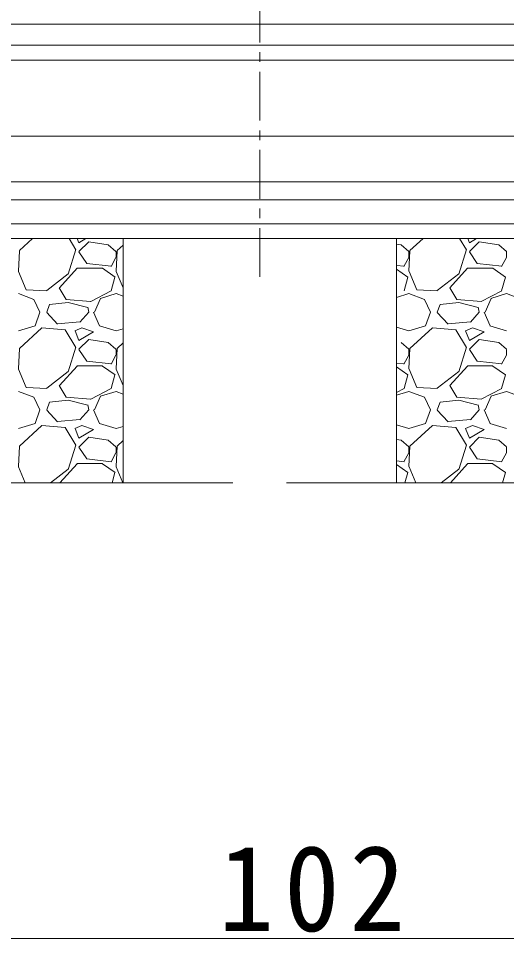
# Model space of a CAD drawing. Units: millimetres, scale not verified. Extents: x -412 to 410, y -292 to 289.
# Drawn here: x -196.7 to -146.7, y 11.2 to 105.4 of the extents above; entities that cross this region are included whole.
import ezdxf

# ---------------------------------------------------------------- set-up
doc = ezdxf.new("R2010")
doc.units = ezdxf.units.MM
doc.header["$LTSCALE"] = 2
doc.linetypes.add('USER6', pattern=[4, 2.5, -0.5, 0.5, -0.5])
doc.layers.add('0-0_0', color=7, linetype='Continuous', lineweight=18)
doc.styles.add('ＭＳ ゴシック', font='')
doc.styles.get('ＭＳ ゴシック').set_extended_font_data('MS Gothic')

msp = doc.modelspace()

# ---------------------------------------------------------------- linework, layer by layer
at = {"layer": '0-0_0', "color": 1, "linetype": 'USER6'}
msp.add_line((-172.004, 78.935), (-172.004, 174.738), dxfattribs=at)
at = {"layer": '0-0_0'}
for p, q in [((-243.098, 104.798), (-100.91, 104.798)), ((-245.606, 102.648), (-98.402, 102.648)), ((-245.606, 102.648), (-98.402, 102.648)), ((-246.304, 101.13), (-97.704, 101.13)), ((-246.304, 101.13), (-97.704, 101.13)), ((-246.304, 93.349), (-97.704, 93.349)), ((-246.304, 93.349), (-97.704, 93.349)), ((-249.518, 88.679), (-94.49, 88.679)), ((-249.518, 88.679), (-94.49, 88.679)), ((-250.804, 86.811), (-93.204, 86.811)), ((-250.804, 86.811), (-93.204, 86.811)), ((-251.304, 84.349), (-92.704, 84.349)), ((-251.304, 84.349), (-92.704, 84.349)), ((-251.304, 82.849), (-92.704, 82.849)), ((-251.304, 82.849), (-92.704, 82.849)), ((-186.004, 57.849), (-186.004, 82.849)), ((-158.004, 57.849), (-158.004, 82.849)), ((-243.353, 57.849), (-174.754, 57.849)), ((-169.254, 57.849), (-99.12, 57.849))]:
    msp.add_line(p, q, dxfattribs=at)
at = {"layer": '0-0_0', "color": 1}
for p, q in [((-195.273, 82.849), (-196.621, 81.618)), ((-190.839, 81.713), (-191.533, 82.849)), ((-190.696, 82.849), (-190.523, 82.417)), ((-190.53, 82.417), (-189.808, 82.849)), ((-189.525, 82.518), (-190.525, 81.518)), ((-187.525, 82.218), (-189.525, 82.518)), ((-186.734, 81.524), (-187.534, 82.224)), ((-186.004, 82.182), (-186.621, 81.618)), ((-157.525, 82.218), (-158.004, 82.29)), ((-156.734, 81.524), (-157.534, 82.224)), ((-155.273, 82.849), (-156.622, 81.618)), ((-150.839, 81.713), (-151.533, 82.849)), ((-150.696, 82.849), (-150.523, 82.417)), ((-150.529, 82.417), (-149.808, 82.849)), ((-149.525, 82.518), (-150.525, 81.518)), ((-147.525, 82.218), (-149.525, 82.518)), ((-146.734, 81.524), (-147.534, 82.224)), ((-196.621, 81.611), (-196.721, 79.511)), ((-191.626, 79.223), (-190.826, 81.723)), ((-190.525, 81.515), (-189.725, 80.315)), ((-186.726, 80.917), (-186.726, 81.517)), ((-186.621, 81.611), (-186.721, 79.511)), ((-156.726, 80.917), (-156.726, 81.517)), ((-156.621, 81.611), (-156.721, 79.511)), ((-151.626, 79.223), (-150.826, 81.723)), ((-150.525, 81.515), (-149.725, 80.315)), ((-146.726, 80.917), (-146.726, 81.517)), ((-189.726, 80.317), (-187.226, 80.017)), ((-187.236, 80.013), (-186.736, 80.913)), ((-158.004, 80.111), (-157.226, 80.017)), ((-157.236, 80.013), (-156.736, 80.913)), ((-149.726, 80.317), (-147.226, 80.017)), ((-147.236, 80.013), (-146.736, 80.913)), ((-196.716, 79.501), (-195.916, 77.601)), ((-193.828, 77.539), (-191.628, 79.239)), ((-192.521, 77.809), (-190.721, 79.809)), ((-190.726, 79.817), (-188.126, 79.817)), ((-188.124, 79.811), (-186.824, 78.911)), ((-186.716, 79.501), (-186.004, 77.81)), ((-158.004, 79.728), (-156.824, 78.911)), ((-156.716, 79.501), (-155.916, 77.601)), ((-153.828, 77.538), (-151.628, 79.238)), ((-152.522, 77.809), (-150.722, 79.809)), ((-150.726, 79.817), (-148.126, 79.817)), ((-148.124, 79.811), (-146.824, 78.911)), ((-186.831, 78.919), (-187.231, 77.519)), ((-156.831, 78.919), (-157.231, 77.519)), ((-146.831, 78.919), (-147.231, 77.519)), ((-195.927, 77.616), (-193.827, 77.516)), ((-191.836, 76.621), (-192.536, 77.821)), ((-187.219, 77.506), (-189.319, 76.406)), ((-155.927, 77.616), (-153.827, 77.516)), ((-151.836, 76.62), (-152.536, 77.82)), ((-147.22, 77.507), (-149.32, 76.407)), ((-196.726, 77.216), (-195.126, 76.616)), ((-195.126, 76.619), (-194.526, 75.319)), ((-191.623, 76.314), (-193.523, 76.114)), ((-189.326, 76.418), (-191.826, 76.618)), ((-189.626, 75.815), (-191.626, 76.315)), ((-188.919, 75.319), (-188.319, 76.719)), ((-188.326, 76.718), (-186.726, 77.218)), ((-186.726, 77.216), (-186.004, 76.945)), ((-158.004, 76.818), (-156.726, 77.218)), ((-156.726, 77.216), (-155.126, 76.616)), ((-155.126, 76.619), (-154.526, 75.319)), ((-151.623, 76.314), (-153.523, 76.114)), ((-149.326, 76.418), (-151.826, 76.618)), ((-149.626, 75.815), (-151.626, 76.315)), ((-148.919, 75.319), (-148.319, 76.719)), ((-148.326, 76.718), (-146.726, 77.218)), ((-146.726, 77.216), (-145.126, 76.616)), ((-193.824, 75.314), (-193.524, 76.114)), ((-189.525, 75.323), (-189.625, 75.823)), ((-153.824, 75.314), (-153.524, 76.114)), ((-149.525, 75.322), (-149.625, 75.822)), ((-195.021, 73.909), (-194.521, 75.309)), ((-192.723, 74.103), (-193.823, 75.303)), ((-189.521, 75.309), (-190.421, 74.309)), ((-189.02, 75.315), (-188.42, 73.915)), ((-155.021, 73.909), (-154.521, 75.309)), ((-152.723, 74.104), (-153.823, 75.304)), ((-149.522, 75.309), (-150.422, 74.309)), ((-149.02, 75.315), (-148.42, 73.915)), ((-196.723, 73.415), (-195.023, 73.915)), ((-194.321, 73.718), (-196.621, 71.618)), ((-191.926, 73.515), (-194.326, 73.715)), ((-190.428, 74.32), (-192.728, 74.12)), ((-190.839, 71.713), (-191.939, 73.513)), ((-190.227, 73.713), (-190.927, 73.413)), ((-189.027, 73.315), (-190.227, 73.715)), ((-188.425, 73.916), (-186.725, 73.416)), ((-186.723, 73.415), (-186.004, 73.626)), ((-158.004, 73.792), (-156.725, 73.416)), ((-156.723, 73.415), (-155.023, 73.915)), ((-154.322, 73.718), (-156.622, 71.618)), ((-151.926, 73.515), (-154.326, 73.715)), ((-150.428, 74.32), (-152.728, 74.12)), ((-150.839, 71.713), (-151.939, 73.513)), ((-150.227, 73.713), (-150.927, 73.413)), ((-149.027, 73.315), (-150.227, 73.715)), ((-148.425, 73.916), (-146.725, 73.416)), ((-190.923, 73.417), (-190.523, 72.417)), ((-190.53, 72.417), (-189.029, 73.317)), ((-150.923, 73.417), (-150.523, 72.417)), ((-150.529, 72.417), (-149.029, 73.317)), ((-196.621, 71.611), (-196.721, 69.511)), ((-191.626, 69.223), (-190.826, 71.723)), ((-189.525, 72.518), (-190.525, 71.518)), ((-187.525, 72.218), (-189.525, 72.518)), ((-186.734, 71.524), (-187.534, 72.224)), ((-186.621, 71.611), (-186.721, 69.511)), ((-186.004, 72.182), (-186.621, 71.618)), ((-156.734, 71.524), (-157.534, 72.224)), ((-156.621, 71.611), (-156.721, 69.511)), ((-151.626, 69.223), (-150.826, 71.723)), ((-149.525, 72.518), (-150.525, 71.518)), ((-147.525, 72.218), (-149.525, 72.518)), ((-146.734, 71.524), (-147.534, 72.224)), ((-190.525, 71.515), (-189.725, 70.315)), ((-187.236, 70.013), (-186.736, 70.913)), ((-186.726, 70.917), (-186.726, 71.517)), ((-157.236, 70.013), (-156.736, 70.913)), ((-156.726, 70.917), (-156.726, 71.517)), ((-150.525, 71.515), (-149.725, 70.315)), ((-147.235, 70.013), (-146.736, 70.913)), ((-146.726, 70.917), (-146.726, 71.517)), ((-192.521, 67.809), (-190.721, 69.809)), ((-190.726, 69.817), (-188.126, 69.817)), ((-189.726, 70.317), (-187.226, 70.017)), ((-188.124, 69.811), (-186.824, 68.911)), ((-158.004, 70.111), (-157.226, 70.017)), ((-158.004, 69.728), (-156.824, 68.911)), ((-152.522, 67.809), (-150.722, 69.809)), ((-150.726, 69.817), (-148.126, 69.817)), ((-149.726, 70.317), (-147.226, 70.017)), ((-148.124, 69.811), (-146.824, 68.911)), ((-196.716, 69.501), (-195.916, 67.601)), ((-193.828, 67.539), (-191.628, 69.239)), ((-186.831, 68.919), (-187.231, 67.519)), ((-186.716, 69.501), (-186.004, 67.81)), ((-156.831, 68.919), (-157.231, 67.519)), ((-156.716, 69.501), (-155.916, 67.601)), ((-153.828, 67.538), (-151.628, 69.238)), ((-146.831, 68.919), (-147.231, 67.519)), ((-191.836, 66.621), (-192.536, 67.821)), ((-196.726, 67.216), (-195.126, 66.616)), ((-195.927, 67.616), (-193.827, 67.516)), ((-187.22, 67.506), (-189.32, 66.406)), ((-188.326, 66.718), (-186.726, 67.218)), ((-186.726, 67.216), (-186.004, 66.945)), ((-157.22, 67.507), (-158.004, 67.096)), ((-158.004, 66.818), (-156.726, 67.218)), ((-156.726, 67.216), (-155.126, 66.616)), ((-155.927, 67.616), (-153.827, 67.516)), ((-151.836, 66.62), (-152.536, 67.82)), ((-147.22, 67.507), (-149.32, 66.407)), ((-148.326, 66.718), (-146.726, 67.218)), ((-146.726, 67.216), (-145.126, 66.616)), ((-195.126, 66.619), (-194.526, 65.319)), ((-193.824, 65.314), (-193.524, 66.114)), ((-191.623, 66.314), (-193.523, 66.114)), ((-189.326, 66.418), (-191.826, 66.618)), ((-189.626, 65.815), (-191.626, 66.315)), ((-188.919, 65.319), (-188.319, 66.719)), ((-155.126, 66.619), (-154.526, 65.319)), ((-153.824, 65.314), (-153.524, 66.114)), ((-151.623, 66.314), (-153.523, 66.114)), ((-149.326, 66.418), (-151.826, 66.618)), ((-149.626, 65.815), (-151.626, 66.315)), ((-148.919, 65.319), (-148.319, 66.719)), ((-195.021, 63.909), (-194.521, 65.309)), ((-192.723, 64.103), (-193.823, 65.303)), ((-189.521, 65.309), (-190.421, 64.309)), ((-189.525, 65.323), (-189.625, 65.823)), ((-189.02, 65.315), (-188.42, 63.915)), ((-155.021, 63.909), (-154.521, 65.309)), ((-152.723, 64.104), (-153.823, 65.304)), ((-149.522, 65.309), (-150.422, 64.309)), ((-149.525, 65.322), (-149.625, 65.822)), ((-149.02, 65.315), (-148.42, 63.915)), ((-190.428, 64.32), (-192.728, 64.12)), ((-150.428, 64.32), (-152.728, 64.12)), ((-196.723, 63.415), (-195.023, 63.915)), ((-194.322, 63.718), (-196.622, 61.618)), ((-191.926, 63.515), (-194.326, 63.715)), ((-190.839, 61.713), (-191.939, 63.513)), ((-190.227, 63.713), (-190.927, 63.413)), ((-190.923, 63.417), (-190.523, 62.417)), ((-190.529, 62.417), (-189.029, 63.317)), ((-189.027, 63.315), (-190.227, 63.715)), ((-188.425, 63.916), (-186.725, 63.416)), ((-186.723, 63.415), (-186.004, 63.626)), ((-158.004, 63.792), (-156.725, 63.416)), ((-156.723, 63.415), (-155.023, 63.915)), ((-154.322, 63.718), (-156.622, 61.618)), ((-151.926, 63.515), (-154.326, 63.715)), ((-150.839, 61.713), (-151.939, 63.513)), ((-150.227, 63.713), (-150.927, 63.413)), ((-150.923, 63.417), (-150.523, 62.417)), ((-150.529, 62.417), (-149.029, 63.317)), ((-149.027, 63.315), (-150.227, 63.715)), ((-148.425, 63.916), (-146.725, 63.416)), ((-189.525, 62.518), (-190.525, 61.518)), ((-187.525, 62.218), (-189.525, 62.518)), ((-186.734, 61.524), (-187.534, 62.224)), ((-186.004, 62.182), (-186.622, 61.618)), ((-157.525, 62.218), (-158.004, 62.29)), ((-156.734, 61.524), (-157.534, 62.224)), ((-149.525, 62.518), (-150.525, 61.518)), ((-147.525, 62.218), (-149.525, 62.518)), ((-146.734, 61.524), (-147.534, 62.224)), ((-196.621, 61.611), (-196.721, 59.511)), ((-191.626, 59.223), (-190.826, 61.723)), ((-190.525, 61.515), (-189.725, 60.315)), ((-186.726, 60.917), (-186.726, 61.517)), ((-186.621, 61.611), (-186.721, 59.511)), ((-156.726, 60.917), (-156.726, 61.517)), ((-156.621, 61.611), (-156.721, 59.511)), ((-151.626, 59.223), (-150.826, 61.723)), ((-150.525, 61.515), (-149.725, 60.315)), ((-146.726, 60.917), (-146.726, 61.517)), ((-189.726, 60.317), (-187.226, 60.017)), ((-187.236, 60.013), (-186.736, 60.913)), ((-157.236, 60.013), (-156.736, 60.913)), ((-149.726, 60.317), (-147.226, 60.017)), ((-147.235, 60.013), (-146.735, 60.913)), ((-196.716, 59.501), (-196.02, 57.849)), ((-192.485, 57.849), (-190.721, 59.809)), ((-190.726, 59.817), (-188.126, 59.817)), ((-188.124, 59.811), (-186.824, 58.911)), ((-186.716, 59.501), (-186.02, 57.849)), ((-158.004, 60.111), (-157.226, 60.017)), ((-158.004, 59.728), (-156.824, 58.911)), ((-156.716, 59.501), (-156.021, 57.849)), ((-152.485, 57.849), (-150.722, 59.809)), ((-150.726, 59.817), (-148.126, 59.817)), ((-148.124, 59.811), (-146.824, 58.911)), ((-193.426, 57.849), (-191.628, 59.238)), ((-186.831, 58.919), (-187.137, 57.849)), ((-156.831, 58.919), (-157.136, 57.849)), ((-153.425, 57.849), (-151.628, 59.238)), ((-146.831, 58.919), (-147.136, 57.849))]:
    msp.add_line(p, q, dxfattribs=at)
at = {"layer": '0-0_0', "lineweight": 15}
msp.add_line((-217.804, 11.198), (-127.138, 11.198), dxfattribs=at)

# ---------------------------------------------------------------- texts
at = {"layer": '0-0_0', "color": 3, "insert": (-176.221, 11.823), "char_height": 8.798, "attachment_point": 7, "style": 'ＭＳ ゴシック'}
msp.add_mtext('\\T1.18;\\W0.95;102', dxfattribs=at)

doc.saveas('drawing.dxf')
